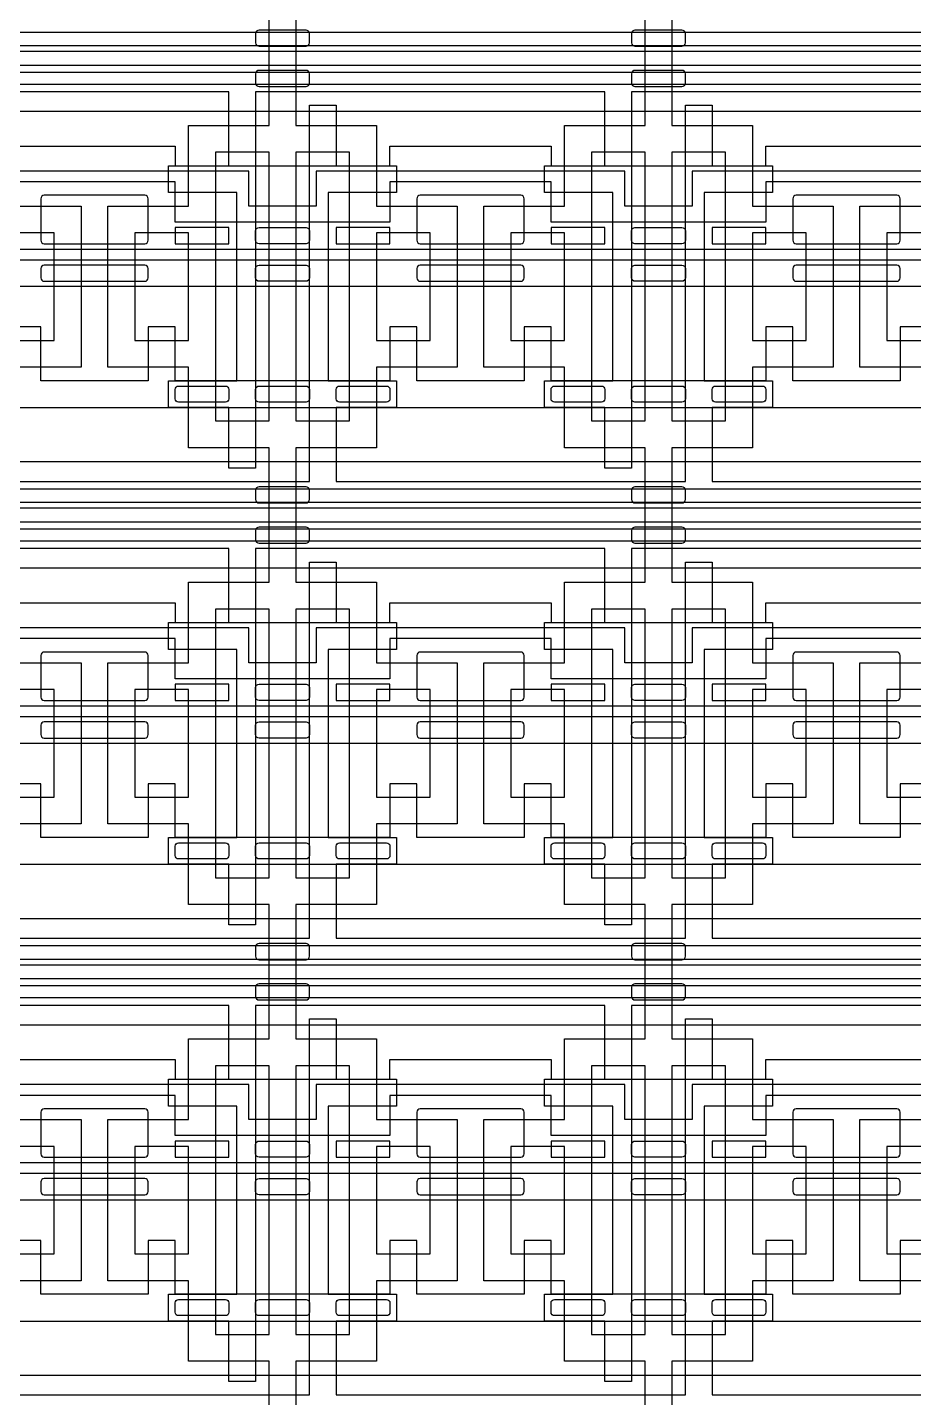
# Model space of a CAD drawing. Extents: x 0 to 194465, y -118660 to 40475.
# Drawn here: x 21262 to 24562, y 13088 to 18188 of the extents above; entities that cross this region are included whole.
import ezdxf

# ---------------------------------------------------------------- set-up
doc = ezdxf.new("R2010")
doc.units = 13
for name, color, linetype in [('Control 1 - Push up', 6, 'Continuous'), ('Control 2 - Push down', 1, 'Continuous'), ('Flow', 5, 'Continuous')]:
    doc.layers.add(name, color=color, linetype=linetype)

msp = doc.modelspace()

# ---------------------------------------------------------------- linework, layer by layer
at = {"layer": 'Control 1 - Push up'}
for points in [[(18462.498876, 16773.1072), (41962.498876, 16773.1072), (41962.498876, 18270.606938), (18462.498876, 18270.606938)], [(18362.498876, 18170.606938), (41862.498876, 18170.606938)], [(18262.498876, 18120.606938), (41762.498876, 18120.606938), (41762.498876, 17223.1072), (18262.498876, 17223.1072)], [(18162.498876, 17323.106938), (41662.498876, 17323.1072), (41662.498876, 18020.606938), (18162.498876, 18020.606938)], [(18062.498876, 17363.106939), (41562.498876, 17363.107199), (41562.498876, 17976.067922), (18062.498876, 17976.067922)], [(17962.498876, 17876.067922), (41462.498876, 17876.067922)], [(21212.498876, 17746.1072), (21812.498876, 17746.1072), (21812.498876, 17673.1072), (22612.498876, 17673.1072), (22612.498876, 17746.1072), (23212.498876, 17746.1072), (23212.498876, 17673.1072), (24012.498876, 17673.1072), (24012.498876, 17746.1072), (24612.498876, 17746.1072), (24612.498876, 17673.1072), (25412.498876, 17673.1072), (25412.498876, 17746.1072), (26012.498876, 17746.1072), (26012.498876, 17673.1072), (26812.498876, 17673.1072), (26812.498876, 17746.1072), (27412.498876, 17746.1072), (27412.498876, 17673.1072), (28212.498876, 17673.1072)], [(27687.498876, 17653.1072), (26537.498876, 17653.1072), (26537.498876, 17523.1072), (26287.498876, 17523.1072), (26287.498876, 17653.1072), (25137.498876, 17653.1072), (25137.498876, 17523.1072), (24887.498876, 17523.1072), (24887.498876, 17653.1072), (23737.498876, 17653.1072), (23737.498876, 17523.1072), (23487.498876, 17523.1072), (23487.498876, 17653.1072), (22337.498876, 17653.1072), (22337.498876, 17523.1072), (22087.498876, 17523.1072), (22087.498876, 17653.1072), (20937.498876, 17653.1072)], [(28212.498876, 17463.1072), (27412.498876, 17463.1072), (27412.498876, 17613.1072), (26812.498876, 17613.1072), (26812.498876, 17463.1072), (26012.498876, 17463.1072), (26012.498876, 17613.1072), (25412.498876, 17613.1072), (25412.498876, 17463.1072), (24612.498876, 17463.1072), (24612.498876, 17613.1072), (24012.498876, 17613.1072), (24012.498876, 17463.1072), (23212.498876, 17463.1072), (23212.498876, 17613.1072), (22612.498876, 17613.1072), (22612.498876, 17463.1072), (21812.498876, 17463.1072), (21812.498876, 17613.1072), (21212.498876, 17613.1072)], [(24612.498876, 17073.1072), (24512.498876, 17073.1072), (24512.498876, 16873.1072), (24112.498876, 16873.1072), (24112.498876, 17073.1072), (24012.498876, 17073.1072), (24012.498876, 16873.1072), (23212.498876, 16873.1072), (23212.498876, 17073.1072), (23112.498876, 17073.1072), (23112.498876, 16873.1072), (22712.498876, 16873.1072), (22712.498876, 17073.1072), (22612.498876, 17073.1072), (22612.498876, 16873.1072), (21812.498876, 16873.1072), (21812.498876, 17073.1072), (21712.498876, 17073.1072), (21712.498876, 16873.1072), (21312.498876, 16873.1072), (21312.498876, 17073.1072), (21212.498876, 17073.1072)], [(18462.498876, 15073.1072), (41962.498876, 15073.1072), (41962.498876, 16570.606938), (18462.498876, 16570.606938)], [(18362.498876, 16470.606938), (41862.498876, 16470.606938)], [(18262.498876, 16420.606938), (41762.498876, 16420.606938), (41762.498876, 15523.1072), (18262.498876, 15523.1072)], [(18162.498876, 15623.106938), (41662.498876, 15623.1072), (41662.498876, 16320.606938), (18162.498876, 16320.606938)], [(18062.498876, 15663.106939), (41562.498876, 15663.107199), (41562.498876, 16276.067922), (18062.498876, 16276.067922)], [(17962.498876, 16176.067922), (41462.498876, 16176.067922)], [(21212.498876, 16046.1072), (21812.498876, 16046.1072), (21812.498876, 15973.1072), (22612.498876, 15973.1072), (22612.498876, 16046.1072), (23212.498876, 16046.1072), (23212.498876, 15973.1072), (24012.498876, 15973.1072), (24012.498876, 16046.1072), (24612.498876, 16046.1072), (24612.498876, 15973.1072), (25412.498876, 15973.1072), (25412.498876, 16046.1072), (26012.498876, 16046.1072), (26012.498876, 15973.1072), (26812.498876, 15973.1072), (26812.498876, 16046.1072), (27412.498876, 16046.1072), (27412.498876, 15973.1072), (28212.498876, 15973.1072)], [(27687.498876, 15953.1072), (26537.498876, 15953.1072), (26537.498876, 15823.1072), (26287.498876, 15823.1072), (26287.498876, 15953.1072), (25137.498876, 15953.1072), (25137.498876, 15823.1072), (24887.498876, 15823.1072), (24887.498876, 15953.1072), (23737.498876, 15953.1072), (23737.498876, 15823.1072), (23487.498876, 15823.1072), (23487.498876, 15953.1072), (22337.498876, 15953.1072), (22337.498876, 15823.1072), (22087.498876, 15823.1072), (22087.498876, 15953.1072), (20937.498876, 15953.1072)], [(28212.498876, 15763.1072), (27412.498876, 15763.1072), (27412.498876, 15913.1072), (26812.498876, 15913.1072), (26812.498876, 15763.1072), (26012.498876, 15763.1072), (26012.498876, 15913.1072), (25412.498876, 15913.1072), (25412.498876, 15763.1072), (24612.498876, 15763.1072), (24612.498876, 15913.1072), (24012.498876, 15913.1072), (24012.498876, 15763.1072), (23212.498876, 15763.1072), (23212.498876, 15913.1072), (22612.498876, 15913.1072), (22612.498876, 15763.1072), (21812.498876, 15763.1072), (21812.498876, 15913.1072), (21212.498876, 15913.1072)], [(24612.498876, 15373.1072), (24512.498876, 15373.1072), (24512.498876, 15173.1072), (24112.498876, 15173.1072), (24112.498876, 15373.1072), (24012.498876, 15373.1072), (24012.498876, 15173.1072), (23212.498876, 15173.1072), (23212.498876, 15373.1072), (23112.498876, 15373.1072), (23112.498876, 15173.1072), (22712.498876, 15173.1072), (22712.498876, 15373.1072), (22612.498876, 15373.1072), (22612.498876, 15173.1072), (21812.498876, 15173.1072), (21812.498876, 15373.1072), (21712.498876, 15373.1072), (21712.498876, 15173.1072), (21312.498876, 15173.1072), (21312.498876, 15373.1072), (21212.498876, 15373.1072)], [(18462.498876, 13373.1072), (41962.498876, 13373.1072), (41962.498876, 14870.606938), (18462.498876, 14870.606938)], [(18362.498876, 14770.606938), (41862.498876, 14770.606938)], [(18262.498876, 14720.606938), (41762.498876, 14720.606938), (41762.498876, 13823.1072), (18262.498876, 13823.1072)], [(18162.498876, 13923.106938), (41662.498876, 13923.1072), (41662.498876, 14620.606938), (18162.498876, 14620.606938)], [(18062.498876, 13963.106939), (41562.498876, 13963.107199), (41562.498876, 14576.067922), (18062.498876, 14576.067922)], [(17962.498876, 14476.067922), (41462.498876, 14476.067922)], [(21212.498876, 14346.1072), (21812.498876, 14346.1072), (21812.498876, 14273.1072), (22612.498876, 14273.1072), (22612.498876, 14346.1072), (23212.498876, 14346.1072), (23212.498876, 14273.1072), (24012.498876, 14273.1072), (24012.498876, 14346.1072), (24612.498876, 14346.1072), (24612.498876, 14273.1072), (25412.498876, 14273.1072), (25412.498876, 14346.1072), (26012.498876, 14346.1072), (26012.498876, 14273.1072), (26812.498876, 14273.1072), (26812.498876, 14346.1072), (27412.498876, 14346.1072), (27412.498876, 14273.1072), (28212.498876, 14273.1072)], [(27687.498876, 14253.1072), (26537.498876, 14253.1072), (26537.498876, 14123.1072), (26287.498876, 14123.1072), (26287.498876, 14253.1072), (25137.498876, 14253.1072), (25137.498876, 14123.1072), (24887.498876, 14123.1072), (24887.498876, 14253.1072), (23737.498876, 14253.1072), (23737.498876, 14123.1072), (23487.498876, 14123.1072), (23487.498876, 14253.1072), (22337.498876, 14253.1072), (22337.498876, 14123.1072), (22087.498876, 14123.1072), (22087.498876, 14253.1072), (20937.498876, 14253.1072)], [(28212.498876, 14063.1072), (27412.498876, 14063.1072), (27412.498876, 14213.1072), (26812.498876, 14213.1072), (26812.498876, 14063.1072), (26012.498876, 14063.1072), (26012.498876, 14213.1072), (25412.498876, 14213.1072), (25412.498876, 14063.1072), (24612.498876, 14063.1072), (24612.498876, 14213.1072), (24012.498876, 14213.1072), (24012.498876, 14063.1072), (23212.498876, 14063.1072), (23212.498876, 14213.1072), (22612.498876, 14213.1072), (22612.498876, 14063.1072), (21812.498876, 14063.1072), (21812.498876, 14213.1072), (21212.498876, 14213.1072)], [(24612.498876, 13673.1072), (24512.498876, 13673.1072), (24512.498876, 13473.1072), (24112.498876, 13473.1072), (24112.498876, 13673.1072), (24012.498876, 13673.1072), (24012.498876, 13473.1072), (23212.498876, 13473.1072), (23212.498876, 13673.1072), (23112.498876, 13673.1072), (23112.498876, 13473.1072), (22712.498876, 13473.1072), (22712.498876, 13673.1072), (22612.498876, 13673.1072), (22612.498876, 13473.1072), (21812.498876, 13473.1072), (21812.498876, 13673.1072), (21712.498876, 13673.1072), (21712.498876, 13473.1072), (21312.498876, 13473.1072), (21312.498876, 13673.1072), (21212.498876, 13673.1072)], [(18462.498876, 11673.1072), (41962.498876, 11673.1072), (41962.498876, 13170.606938), (18462.498876, 13170.606938)]]:
    msp.add_lwpolyline(points, dxfattribs=at)
for points in [[(21712.498876, 17550.6072, 0.414214), (21699.998876, 17563.1072), (21324.998876, 17563.1072, 0.414214), (21312.498876, 17550.6072), (21312.498876, 17395.6072, 0.414214), (21324.998876, 17383.1072), (21699.998876, 17383.1072, 0.414214), (21712.498876, 17395.6072)], [(23112.498876, 17550.6072, 0.414214), (23099.998876, 17563.1072), (22724.998876, 17563.1072, 0.414214), (22712.498876, 17550.6072), (22712.498876, 17395.6072, 0.414214), (22724.998876, 17383.1072), (23099.998876, 17383.1072, 0.414214), (23112.498876, 17395.6072)], [(24512.498876, 17550.6072, 0.414214), (24499.998876, 17563.1072), (24124.998876, 17563.1072, 0.414214), (24112.498876, 17550.6072), (24112.498876, 17395.6072, 0.414214), (24124.998876, 17383.1072), (24499.998876, 17383.1072, 0.414214), (24512.498876, 17395.6072)], [(22124.998876, 17383.1072, -0.414214), (22112.498876, 17395.6072), (22112.498876, 17430.6072, -0.414214), (22124.998876, 17443.1072), (22299.998876, 17443.1072, -0.414214), (22312.498876, 17430.6072), (22312.498876, 17395.6072, -0.414214), (22299.998876, 17383.1072)], [(23524.998876, 17383.1072, -0.414214), (23512.498876, 17395.6072), (23512.498876, 17430.6072, -0.414214), (23524.998876, 17443.1072), (23699.998876, 17443.1072, -0.414214), (23712.498876, 17430.6072), (23712.498876, 17395.6072, -0.414214), (23699.998876, 17383.1072)], [(21324.998876, 17243.1072), (21699.998876, 17243.1072, 0.414214), (21712.498876, 17255.6072), (21712.498876, 17290.6072, 0.414214), (21699.998876, 17303.1072), (21324.998876, 17303.1072, 0.414214), (21312.498876, 17290.6072), (21312.498876, 17255.6072, 0.414214)], [(22124.998876, 17243.1072, -0.414214), (22112.498876, 17255.6072), (22112.498876, 17290.6072, -0.414214), (22124.998876, 17303.1072), (22299.998876, 17303.1072, -0.414214), (22312.498876, 17290.6072), (22312.498876, 17255.6072, -0.414214), (22299.998876, 17243.1072)], [(22724.998876, 17243.1072), (23099.998876, 17243.1072, 0.414214), (23112.498876, 17255.6072), (23112.498876, 17290.6072, 0.414214), (23099.998876, 17303.1072), (22724.998876, 17303.1072, 0.414214), (22712.498876, 17290.6072), (22712.498876, 17255.6072, 0.414214)], [(23524.998876, 17243.1072, -0.414214), (23512.498876, 17255.6072), (23512.498876, 17290.6072, -0.414214), (23524.998876, 17303.1072), (23699.998876, 17303.1072, -0.414214), (23712.498876, 17290.6072), (23712.498876, 17255.6072, -0.414214), (23699.998876, 17243.1072)], [(24124.998876, 17243.1072), (24499.998876, 17243.1072, 0.414214), (24512.498876, 17255.6072), (24512.498876, 17290.6072, 0.414214), (24499.998876, 17303.1072), (24124.998876, 17303.1072, 0.414214), (24112.498876, 17290.6072), (24112.498876, 17255.6072, 0.414214)], [(21824.998876, 16793.1072, -0.414214), (21812.498876, 16805.6072), (21812.498876, 16840.6072, -0.414214), (21824.998876, 16853.1072), (21999.998876, 16853.1072, -0.414214), (22012.498876, 16840.6072), (22012.498876, 16805.6072, -0.414214), (21999.998876, 16793.1072)], [(22124.998876, 16793.1072, -0.414214), (22112.498876, 16805.6072), (22112.498876, 16840.6072, -0.414214), (22124.998876, 16853.1072), (22299.998876, 16853.1072, -0.414214), (22312.498876, 16840.6072), (22312.498876, 16805.6072, -0.414214), (22299.998876, 16793.1072)], [(22424.998876, 16793.1072, -0.414214), (22412.498876, 16805.6072), (22412.498876, 16840.6072, -0.414214), (22424.998876, 16853.1072), (22599.998876, 16853.1072, -0.414214), (22612.498876, 16840.6072), (22612.498876, 16805.6072, -0.414214), (22599.998876, 16793.1072)], [(23224.998876, 16793.1072, -0.414214), (23212.498876, 16805.6072), (23212.498876, 16840.6072, -0.414214), (23224.998876, 16853.1072), (23399.998876, 16853.1072, -0.414214), (23412.498876, 16840.6072), (23412.498876, 16805.6072, -0.414214), (23399.998876, 16793.1072)], [(23524.998876, 16793.1072, -0.414214), (23512.498876, 16805.6072), (23512.498876, 16840.6072, -0.414214), (23524.998876, 16853.1072), (23699.998876, 16853.1072, -0.414214), (23712.498876, 16840.6072), (23712.498876, 16805.6072, -0.414214), (23699.998876, 16793.1072)], [(23824.998876, 16793.1072, -0.414214), (23812.498876, 16805.6072), (23812.498876, 16840.6072, -0.414214), (23824.998876, 16853.1072), (23999.998876, 16853.1072, -0.414214), (24012.498876, 16840.6072), (24012.498876, 16805.6072, -0.414214), (23999.998876, 16793.1072)], [(21712.498876, 15850.6072, 0.414214), (21699.998876, 15863.1072), (21324.998876, 15863.1072, 0.414214), (21312.498876, 15850.6072), (21312.498876, 15695.6072, 0.414214), (21324.998876, 15683.1072), (21699.998876, 15683.1072, 0.414214), (21712.498876, 15695.6072)], [(23112.498876, 15850.6072, 0.414214), (23099.998876, 15863.1072), (22724.998876, 15863.1072, 0.414214), (22712.498876, 15850.6072), (22712.498876, 15695.6072, 0.414214), (22724.998876, 15683.1072), (23099.998876, 15683.1072, 0.414214), (23112.498876, 15695.6072)], [(24512.498876, 15850.6072, 0.414214), (24499.998876, 15863.1072), (24124.998876, 15863.1072, 0.414214), (24112.498876, 15850.6072), (24112.498876, 15695.6072, 0.414214), (24124.998876, 15683.1072), (24499.998876, 15683.1072, 0.414214), (24512.498876, 15695.6072)], [(22124.998876, 15683.1072, -0.414214), (22112.498876, 15695.6072), (22112.498876, 15730.6072, -0.414214), (22124.998876, 15743.1072), (22299.998876, 15743.1072, -0.414214), (22312.498876, 15730.6072), (22312.498876, 15695.6072, -0.414214), (22299.998876, 15683.1072)], [(23524.998876, 15683.1072, -0.414214), (23512.498876, 15695.6072), (23512.498876, 15730.6072, -0.414214), (23524.998876, 15743.1072), (23699.998876, 15743.1072, -0.414214), (23712.498876, 15730.6072), (23712.498876, 15695.6072, -0.414214), (23699.998876, 15683.1072)], [(21324.998876, 15543.1072), (21699.998876, 15543.1072, 0.414214), (21712.498876, 15555.6072), (21712.498876, 15590.6072, 0.414214), (21699.998876, 15603.1072), (21324.998876, 15603.1072, 0.414214), (21312.498876, 15590.6072), (21312.498876, 15555.6072, 0.414214)], [(22124.998876, 15543.1072, -0.414214), (22112.498876, 15555.6072), (22112.498876, 15590.6072, -0.414214), (22124.998876, 15603.1072), (22299.998876, 15603.1072, -0.414214), (22312.498876, 15590.6072), (22312.498876, 15555.6072, -0.414214), (22299.998876, 15543.1072)], [(22724.998876, 15543.1072), (23099.998876, 15543.1072, 0.414214), (23112.498876, 15555.6072), (23112.498876, 15590.6072, 0.414214), (23099.998876, 15603.1072), (22724.998876, 15603.1072, 0.414214), (22712.498876, 15590.6072), (22712.498876, 15555.6072, 0.414214)], [(23524.998876, 15543.1072, -0.414214), (23512.498876, 15555.6072), (23512.498876, 15590.6072, -0.414214), (23524.998876, 15603.1072), (23699.998876, 15603.1072, -0.414214), (23712.498876, 15590.6072), (23712.498876, 15555.6072, -0.414214), (23699.998876, 15543.1072)], [(24124.998876, 15543.1072), (24499.998876, 15543.1072, 0.414214), (24512.498876, 15555.6072), (24512.498876, 15590.6072, 0.414214), (24499.998876, 15603.1072), (24124.998876, 15603.1072, 0.414214), (24112.498876, 15590.6072), (24112.498876, 15555.6072, 0.414214)], [(21824.998876, 15093.1072, -0.414214), (21812.498876, 15105.6072), (21812.498876, 15140.6072, -0.414214), (21824.998876, 15153.1072), (21999.998876, 15153.1072, -0.414214), (22012.498876, 15140.6072), (22012.498876, 15105.6072, -0.414214), (21999.998876, 15093.1072)], [(22124.998876, 15093.1072, -0.414214), (22112.498876, 15105.6072), (22112.498876, 15140.6072, -0.414214), (22124.998876, 15153.1072), (22299.998876, 15153.1072, -0.414214), (22312.498876, 15140.6072), (22312.498876, 15105.6072, -0.414214), (22299.998876, 15093.1072)], [(22424.998876, 15093.1072, -0.414214), (22412.498876, 15105.6072), (22412.498876, 15140.6072, -0.414214), (22424.998876, 15153.1072), (22599.998876, 15153.1072, -0.414214), (22612.498876, 15140.6072), (22612.498876, 15105.6072, -0.414214), (22599.998876, 15093.1072)], [(23224.998876, 15093.1072, -0.414214), (23212.498876, 15105.6072), (23212.498876, 15140.6072, -0.414214), (23224.998876, 15153.1072), (23399.998876, 15153.1072, -0.414214), (23412.498876, 15140.6072), (23412.498876, 15105.6072, -0.414214), (23399.998876, 15093.1072)], [(23524.998876, 15093.1072, -0.414214), (23512.498876, 15105.6072), (23512.498876, 15140.6072, -0.414214), (23524.998876, 15153.1072), (23699.998876, 15153.1072, -0.414214), (23712.498876, 15140.6072), (23712.498876, 15105.6072, -0.414214), (23699.998876, 15093.1072)], [(23824.998876, 15093.1072, -0.414214), (23812.498876, 15105.6072), (23812.498876, 15140.6072, -0.414214), (23824.998876, 15153.1072), (23999.998876, 15153.1072, -0.414214), (24012.498876, 15140.6072), (24012.498876, 15105.6072, -0.414214), (23999.998876, 15093.1072)], [(21712.498876, 14150.6072, 0.414214), (21699.998876, 14163.1072), (21324.998876, 14163.1072, 0.414214), (21312.498876, 14150.6072), (21312.498876, 13995.6072, 0.414214), (21324.998876, 13983.1072), (21699.998876, 13983.1072, 0.414214), (21712.498876, 13995.6072)], [(23112.498876, 14150.6072, 0.414214), (23099.998876, 14163.1072), (22724.998876, 14163.1072, 0.414214), (22712.498876, 14150.6072), (22712.498876, 13995.6072, 0.414214), (22724.998876, 13983.1072), (23099.998876, 13983.1072, 0.414214), (23112.498876, 13995.6072)], [(24512.498876, 14150.6072, 0.414214), (24499.998876, 14163.1072), (24124.998876, 14163.1072, 0.414214), (24112.498876, 14150.6072), (24112.498876, 13995.6072, 0.414214), (24124.998876, 13983.1072), (24499.998876, 13983.1072, 0.414214), (24512.498876, 13995.6072)], [(22124.998876, 13983.1072, -0.414214), (22112.498876, 13995.6072), (22112.498876, 14030.6072, -0.414214), (22124.998876, 14043.1072), (22299.998876, 14043.1072, -0.414214), (22312.498876, 14030.6072), (22312.498876, 13995.6072, -0.414214), (22299.998876, 13983.1072)], [(23524.998876, 13983.1072, -0.414214), (23512.498876, 13995.6072), (23512.498876, 14030.6072, -0.414214), (23524.998876, 14043.1072), (23699.998876, 14043.1072, -0.414214), (23712.498876, 14030.6072), (23712.498876, 13995.6072, -0.414214), (23699.998876, 13983.1072)], [(21324.998876, 13843.1072), (21699.998876, 13843.1072, 0.414214), (21712.498876, 13855.6072), (21712.498876, 13890.6072, 0.414214), (21699.998876, 13903.1072), (21324.998876, 13903.1072, 0.414214), (21312.498876, 13890.6072), (21312.498876, 13855.6072, 0.414214)], [(22124.998876, 13843.1072, -0.414214), (22112.498876, 13855.6072), (22112.498876, 13890.6072, -0.414214), (22124.998876, 13903.1072), (22299.998876, 13903.1072, -0.414214), (22312.498876, 13890.6072), (22312.498876, 13855.6072, -0.414214), (22299.998876, 13843.1072)], [(22724.998876, 13843.1072), (23099.998876, 13843.1072, 0.414214), (23112.498876, 13855.6072), (23112.498876, 13890.6072, 0.414214), (23099.998876, 13903.1072), (22724.998876, 13903.1072, 0.414214), (22712.498876, 13890.6072), (22712.498876, 13855.6072, 0.414214)], [(23524.998876, 13843.1072, -0.414214), (23512.498876, 13855.6072), (23512.498876, 13890.6072, -0.414214), (23524.998876, 13903.1072), (23699.998876, 13903.1072, -0.414214), (23712.498876, 13890.6072), (23712.498876, 13855.6072, -0.414214), (23699.998876, 13843.1072)], [(24124.998876, 13843.1072), (24499.998876, 13843.1072, 0.414214), (24512.498876, 13855.6072), (24512.498876, 13890.6072, 0.414214), (24499.998876, 13903.1072), (24124.998876, 13903.1072, 0.414214), (24112.498876, 13890.6072), (24112.498876, 13855.6072, 0.414214)], [(21824.998876, 13393.1072, -0.414214), (21812.498876, 13405.6072), (21812.498876, 13440.6072, -0.414214), (21824.998876, 13453.1072), (21999.998876, 13453.1072, -0.414214), (22012.498876, 13440.6072), (22012.498876, 13405.6072, -0.414214), (21999.998876, 13393.1072)], [(22124.998876, 13393.1072, -0.414214), (22112.498876, 13405.6072), (22112.498876, 13440.6072, -0.414214), (22124.998876, 13453.1072), (22299.998876, 13453.1072, -0.414214), (22312.498876, 13440.6072), (22312.498876, 13405.6072, -0.414214), (22299.998876, 13393.1072)], [(22424.998876, 13393.1072, -0.414214), (22412.498876, 13405.6072), (22412.498876, 13440.6072, -0.414214), (22424.998876, 13453.1072), (22599.998876, 13453.1072, -0.414214), (22612.498876, 13440.6072), (22612.498876, 13405.6072, -0.414214), (22599.998876, 13393.1072)], [(23224.998876, 13393.1072, -0.414214), (23212.498876, 13405.6072), (23212.498876, 13440.6072, -0.414214), (23224.998876, 13453.1072), (23399.998876, 13453.1072, -0.414214), (23412.498876, 13440.6072), (23412.498876, 13405.6072, -0.414214), (23399.998876, 13393.1072)], [(23524.998876, 13393.1072, -0.414214), (23512.498876, 13405.6072), (23512.498876, 13440.6072, -0.414214), (23524.998876, 13453.1072), (23699.998876, 13453.1072, -0.414214), (23712.498876, 13440.6072), (23712.498876, 13405.6072, -0.414214), (23699.998876, 13393.1072)], [(23824.998876, 13393.1072, -0.414214), (23812.498876, 13405.6072), (23812.498876, 13440.6072, -0.414214), (23824.998876, 13453.1072), (23999.998876, 13453.1072, -0.414214), (24012.498876, 13440.6072), (24012.498876, 13405.6072, -0.414214), (23999.998876, 13393.1072)]]:
    msp.add_lwpolyline(points, format="xyb", close=True, dxfattribs=at)
for points in [[(22012.498876, 17443.1072), (21812.498876, 17443.1072), (21812.498876, 17383.1072), (22012.498876, 17383.1072)], [(22612.498876, 17443.1072), (22412.498876, 17443.1072), (22412.498876, 17383.1072), (22612.498876, 17383.1072)], [(23412.498876, 17443.1072), (23212.498876, 17443.1072), (23212.498876, 17383.1072), (23412.498876, 17383.1072)], [(24012.498876, 17443.1072), (23812.498876, 17443.1072), (23812.498876, 17383.1072), (24012.498876, 17383.1072)], [(22012.498876, 15743.1072), (21812.498876, 15743.1072), (21812.498876, 15683.1072), (22012.498876, 15683.1072)], [(22612.498876, 15743.1072), (22412.498876, 15743.1072), (22412.498876, 15683.1072), (22612.498876, 15683.1072)], [(23412.498876, 15743.1072), (23212.498876, 15743.1072), (23212.498876, 15683.1072), (23412.498876, 15683.1072)], [(24012.498876, 15743.1072), (23812.498876, 15743.1072), (23812.498876, 15683.1072), (24012.498876, 15683.1072)], [(22012.498876, 14043.1072), (21812.498876, 14043.1072), (21812.498876, 13983.1072), (22012.498876, 13983.1072)], [(22612.498876, 14043.1072), (22412.498876, 14043.1072), (22412.498876, 13983.1072), (22612.498876, 13983.1072)], [(23412.498876, 14043.1072), (23212.498876, 14043.1072), (23212.498876, 13983.1072), (23412.498876, 13983.1072)], [(24012.498876, 14043.1072), (23812.498876, 14043.1072), (23812.498876, 13983.1072), (24012.498876, 13983.1072)]]:
    msp.add_lwpolyline(points, close=True, dxfattribs=at)
at = {"layer": 'Control 2 - Push down'}
for points in [[(22299.998876, 18178.1072), (22124.998876, 18178.1072, 0.414214), (22112.498876, 18165.6072), (22112.498876, 18130.6072, 0.414214), (22124.998876, 18118.1072), (22299.998876, 18118.1072, 0.414214), (22312.498876, 18130.6072), (22312.498876, 18165.6072, 0.414214)], [(23699.998876, 18178.1072), (23524.998876, 18178.1072, 0.414214), (23512.498876, 18165.6072), (23512.498876, 18130.6072, 0.414214), (23524.998876, 18118.1072), (23699.998876, 18118.1072, 0.414214), (23712.498876, 18130.6072), (23712.498876, 18165.6072, 0.414214)], [(22299.998876, 18028.1072), (22124.998876, 18028.1072, 0.414214), (22112.498876, 18015.6072), (22112.498876, 17980.6072, 0.414214), (22124.998876, 17968.1072), (22299.998876, 17968.1072, 0.414214), (22312.498876, 17980.6072), (22312.498876, 18015.6072, 0.414214)], [(23699.998876, 18028.1072), (23524.998876, 18028.1072, 0.414214), (23512.498876, 18015.6072), (23512.498876, 17980.6072, 0.414214), (23524.998876, 17968.1072), (23699.998876, 17968.1072, 0.414214), (23712.498876, 17980.6072), (23712.498876, 18015.6072, 0.414214)], [(22299.998876, 16478.1072), (22124.998876, 16478.1072, 0.414214), (22112.498876, 16465.6072), (22112.498876, 16430.6072, 0.414214), (22124.998876, 16418.1072), (22299.998876, 16418.1072, 0.414214), (22312.498876, 16430.6072), (22312.498876, 16465.6072, 0.414214)], [(23699.998876, 16478.1072), (23524.998876, 16478.1072, 0.414214), (23512.498876, 16465.6072), (23512.498876, 16430.6072, 0.414214), (23524.998876, 16418.1072), (23699.998876, 16418.1072, 0.414214), (23712.498876, 16430.6072), (23712.498876, 16465.6072, 0.414214)], [(22299.998876, 16328.1072), (22124.998876, 16328.1072, 0.414214), (22112.498876, 16315.6072), (22112.498876, 16280.6072, 0.414214), (22124.998876, 16268.1072), (22299.998876, 16268.1072, 0.414214), (22312.498876, 16280.6072), (22312.498876, 16315.6072, 0.414214)], [(23699.998876, 16328.1072), (23524.998876, 16328.1072, 0.414214), (23512.498876, 16315.6072), (23512.498876, 16280.6072, 0.414214), (23524.998876, 16268.1072), (23699.998876, 16268.1072, 0.414214), (23712.498876, 16280.6072), (23712.498876, 16315.6072, 0.414214)], [(22299.998876, 14778.1072), (22124.998876, 14778.1072, 0.414214), (22112.498876, 14765.6072), (22112.498876, 14730.6072, 0.414214), (22124.998876, 14718.1072), (22299.998876, 14718.1072, 0.414214), (22312.498876, 14730.6072), (22312.498876, 14765.6072, 0.414214)], [(23699.998876, 14778.1072), (23524.998876, 14778.1072, 0.414214), (23512.498876, 14765.6072), (23512.498876, 14730.6072, 0.414214), (23524.998876, 14718.1072), (23699.998876, 14718.1072, 0.414214), (23712.498876, 14730.6072), (23712.498876, 14765.6072, 0.414214)], [(22299.998876, 14628.1072), (22124.998876, 14628.1072, 0.414214), (22112.498876, 14615.6072), (22112.498876, 14580.6072, 0.414214), (22124.998876, 14568.1072), (22299.998876, 14568.1072, 0.414214), (22312.498876, 14580.6072), (22312.498876, 14615.6072, 0.414214)], [(23699.998876, 14628.1072), (23524.998876, 14628.1072, 0.414214), (23512.498876, 14615.6072), (23512.498876, 14580.6072, 0.414214), (23524.998876, 14568.1072), (23699.998876, 14568.1072, 0.414214), (23712.498876, 14580.6072), (23712.498876, 14615.6072, 0.414214)]]:
    msp.add_lwpolyline(points, format="xyb", close=True, dxfattribs=at)
for points in [[(44962.498876, 18098.1072), (19512.498876, 18098.1072)], [(19212.498876, 18048.1072), (44962.498876, 18048.1072)], [(24812.498876, 17948.1072), (23512.498876, 17948.1072), (23512.498876, 16548.1072), (23412.498876, 16548.1072), (23412.498876, 16773.1072), (23187.498876, 16773.1072), (23187.498876, 16873.1072), (23442.498876, 16873.1072), (23442.498876, 17573.1072), (23187.498876, 17573.1072), (23187.498876, 17673.1072), (23412.498876, 17673.1072), (23412.498876, 17948.1072), (22112.498876, 17948.1072), (22112.498876, 16548.1072), (22012.498876, 16548.1072), (22012.498876, 16773.1072), (21787.498876, 16773.1072), (21787.498876, 16873.1072), (22042.498876, 16873.1072), (22042.498876, 17573.1072), (21787.498876, 17573.1072), (21787.498876, 17673.1072), (22012.498876, 17673.1072), (22012.498876, 17948.1072), (20712.498876, 17948.1072)], [(21012.498876, 16498.1072), (22312.498876, 16498.1072), (22312.498876, 17898.1072), (22412.498876, 17898.1072), (22412.498876, 17673.1072), (22637.498876, 17673.1072), (22637.498876, 17573.1072), (22382.498876, 17573.1072), (22382.498876, 16873.1072), (22637.498876, 16873.1072), (22637.498876, 16773.1072), (22412.498876, 16773.1072), (22412.498876, 16498.1072), (23712.498876, 16498.1072), (23712.498876, 17898.1072), (23812.498876, 17898.1072), (23812.498876, 17673.1072), (24037.498876, 17673.1072), (24037.498876, 17573.1072), (23782.498876, 17573.1072), (23782.498876, 16873.1072), (24037.498876, 16873.1072), (24037.498876, 16773.1072), (23812.498876, 16773.1072), (23812.498876, 16498.1072), (25112.498876, 16498.1072)], [(44962.498876, 16398.1072), (19512.498876, 16398.1072)], [(19212.498876, 16348.1072), (44962.498876, 16348.1072)], [(24812.498876, 16248.1072), (23512.498876, 16248.1072), (23512.498876, 14848.1072), (23412.498876, 14848.1072), (23412.498876, 15073.1072), (23187.498876, 15073.1072), (23187.498876, 15173.1072), (23442.498876, 15173.1072), (23442.498876, 15873.1072), (23187.498876, 15873.1072), (23187.498876, 15973.1072), (23412.498876, 15973.1072), (23412.498876, 16248.1072), (22112.498876, 16248.1072), (22112.498876, 14848.1072), (22012.498876, 14848.1072), (22012.498876, 15073.1072), (21787.498876, 15073.1072), (21787.498876, 15173.1072), (22042.498876, 15173.1072), (22042.498876, 15873.1072), (21787.498876, 15873.1072), (21787.498876, 15973.1072), (22012.498876, 15973.1072), (22012.498876, 16248.1072), (20712.498876, 16248.1072)], [(21012.498876, 14798.1072), (22312.498876, 14798.1072), (22312.498876, 16198.1072), (22412.498876, 16198.1072), (22412.498876, 15973.1072), (22637.498876, 15973.1072), (22637.498876, 15873.1072), (22382.498876, 15873.1072), (22382.498876, 15173.1072), (22637.498876, 15173.1072), (22637.498876, 15073.1072), (22412.498876, 15073.1072), (22412.498876, 14798.1072), (23712.498876, 14798.1072), (23712.498876, 16198.1072), (23812.498876, 16198.1072), (23812.498876, 15973.1072), (24037.498876, 15973.1072), (24037.498876, 15873.1072), (23782.498876, 15873.1072), (23782.498876, 15173.1072), (24037.498876, 15173.1072), (24037.498876, 15073.1072), (23812.498876, 15073.1072), (23812.498876, 14798.1072), (25112.498876, 14798.1072)], [(44962.498876, 14698.1072), (19512.498876, 14698.1072)], [(19212.498876, 14648.1072), (44962.498876, 14648.1072)], [(24812.498876, 14548.1072), (23512.498876, 14548.1072), (23512.498876, 13148.1072), (23412.498876, 13148.1072), (23412.498876, 13373.1072), (23187.498876, 13373.1072), (23187.498876, 13473.1072), (23442.498876, 13473.1072), (23442.498876, 14173.1072), (23187.498876, 14173.1072), (23187.498876, 14273.1072), (23412.498876, 14273.1072), (23412.498876, 14548.1072), (22112.498876, 14548.1072), (22112.498876, 13148.1072), (22012.498876, 13148.1072), (22012.498876, 13373.1072), (21787.498876, 13373.1072), (21787.498876, 13473.1072), (22042.498876, 13473.1072), (22042.498876, 14173.1072), (21787.498876, 14173.1072), (21787.498876, 14273.1072), (22012.498876, 14273.1072), (22012.498876, 14548.1072), (20712.498876, 14548.1072)], [(21012.498876, 13098.1072), (22312.498876, 13098.1072), (22312.498876, 14498.1072), (22412.498876, 14498.1072), (22412.498876, 14273.1072), (22637.498876, 14273.1072), (22637.498876, 14173.1072), (22382.498876, 14173.1072), (22382.498876, 13473.1072), (22637.498876, 13473.1072), (22637.498876, 13373.1072), (22412.498876, 13373.1072), (22412.498876, 13098.1072), (23712.498876, 13098.1072), (23712.498876, 14498.1072), (23812.498876, 14498.1072), (23812.498876, 14273.1072), (24037.498876, 14273.1072), (24037.498876, 14173.1072), (23782.498876, 14173.1072), (23782.498876, 13473.1072), (24037.498876, 13473.1072), (24037.498876, 13373.1072), (23812.498876, 13373.1072), (23812.498876, 13098.1072), (25112.498876, 13098.1072)]]:
    msp.add_lwpolyline(points, dxfattribs=at)
at = {"layer": 'Flow'}
for points in [[(22162.498876, 12973.1072), (22162.498876, 13223.1072), (21862.498876, 13223.1072), (21862.498876, 13523.1072), (21562.498876, 13523.1072), (21562.498876, 14123.1072), (21862.498876, 14123.1072), (21862.498876, 14423.1072), (22162.498876, 14423.1072), (22162.498876, 14673.1072), (22162.498876, 14923.1072), (21862.498876, 14923.1072), (21862.498876, 15223.1072), (21562.498876, 15223.1072), (21562.498876, 15823.1072), (21862.498876, 15823.1072), (21862.498876, 16123.1072), (22162.498876, 16123.1072), (22162.498876, 16373.1072), (22162.498876, 16623.1072), (21862.498876, 16623.1072), (21862.498876, 16923.1072), (21562.498876, 16923.1072), (21562.498876, 17523.1072), (21862.498876, 17523.1072), (21862.498876, 17823.1072), (22162.498876, 17823.1072), (22162.498876, 18073.1072), (22162.498876, 18323.1072)], [(22262.498876, 18323.1072), (22262.498876, 18073.1072), (22262.498876, 17823.1072), (22562.498876, 17823.1072), (22562.498876, 17523.1072), (22862.498876, 17523.1072), (22862.498876, 16923.1072), (22562.498876, 16923.1072), (22562.498876, 16623.1072), (22262.498876, 16623.1072), (22262.498876, 16373.1072), (22262.498876, 16123.1072), (22562.498876, 16123.1072), (22562.498876, 15823.1072), (22862.498876, 15823.1072), (22862.498876, 15223.1072), (22562.498876, 15223.1072), (22562.498876, 14923.1072), (22262.498876, 14923.1072), (22262.498876, 14673.1072), (22262.498876, 14423.1072), (22562.498876, 14423.1072), (22562.498876, 14123.1072), (22862.498876, 14123.1072), (22862.498876, 13523.1072), (22562.498876, 13523.1072), (22562.498876, 13223.1072), (22262.498876, 13223.1072), (22262.498876, 12973.1072)], [(23562.498876, 12973.1072), (23562.498876, 13223.1072), (23262.498876, 13223.1072), (23262.498876, 13523.1072), (22962.498876, 13523.1072), (22962.498876, 14123.1072), (23262.498876, 14123.1072), (23262.498876, 14423.1072), (23562.498876, 14423.1072), (23562.498876, 14673.1072), (23562.498876, 14923.1072), (23262.498876, 14923.1072), (23262.498876, 15223.1072), (22962.498876, 15223.1072), (22962.498876, 15823.1072), (23262.498876, 15823.1072), (23262.498876, 16123.1072), (23562.498876, 16123.1072), (23562.498876, 16373.1072), (23562.498876, 16623.1072), (23262.498876, 16623.1072), (23262.498876, 16923.1072), (22962.498876, 16923.1072), (22962.498876, 17523.1072), (23262.498876, 17523.1072), (23262.498876, 17823.1072), (23562.498876, 17823.1072), (23562.498876, 18073.1072), (23562.498876, 18323.1072)], [(23662.498876, 18323.1072), (23662.498876, 18073.1072), (23662.498876, 17823.1072), (23962.498876, 17823.1072), (23962.498876, 17523.1072), (24262.498876, 17523.1072), (24262.498876, 16923.1072), (23962.498876, 16923.1072), (23962.498876, 16623.1072), (23662.498876, 16623.1072), (23662.498876, 16373.1072), (23662.498876, 16123.1072), (23962.498876, 16123.1072), (23962.498876, 15823.1072), (24262.498876, 15823.1072), (24262.498876, 15223.1072), (23962.498876, 15223.1072), (23962.498876, 14923.1072), (23662.498876, 14923.1072), (23662.498876, 14673.1072), (23662.498876, 14423.1072), (23962.498876, 14423.1072), (23962.498876, 14123.1072), (24262.498876, 14123.1072), (24262.498876, 13523.1072), (23962.498876, 13523.1072), (23962.498876, 13223.1072), (23662.498876, 13223.1072), (23662.498876, 12973.1072)], [(21162.498876, 17523.1072), (21462.498876, 17523.1072), (21462.498876, 16923.1072), (21162.498876, 16923.1072)], [(24662.498876, 16923.1072), (24362.498876, 16923.1072), (24362.498876, 17523.1072), (24662.498876, 17523.1072)], [(21162.498876, 15823.1072), (21462.498876, 15823.1072), (21462.498876, 15223.1072), (21162.498876, 15223.1072)], [(24662.498876, 15223.1072), (24362.498876, 15223.1072), (24362.498876, 15823.1072), (24662.498876, 15823.1072)], [(21162.498876, 14123.1072), (21462.498876, 14123.1072), (21462.498876, 13523.1072), (21162.498876, 13523.1072)], [(24662.498876, 13523.1072), (24362.498876, 13523.1072), (24362.498876, 14123.1072), (24662.498876, 14123.1072)]]:
    msp.add_lwpolyline(points, dxfattribs=at)
for points in [[(22162.498876, 16723.1072), (22162.498876, 17723.1072), (21962.498876, 17723.1072), (21962.498876, 16723.1072)], [(22462.498876, 17723.1072), (22262.498876, 17723.1072), (22262.498876, 16723.1072), (22462.498876, 16723.1072)], [(23562.498876, 16723.1072), (23562.498876, 17723.1072), (23362.498876, 17723.1072), (23362.498876, 16723.1072)], [(23862.498876, 17723.1072), (23662.498876, 17723.1072), (23662.498876, 16723.1072), (23862.498876, 16723.1072)], [(21362.498876, 17423.1072), (21162.498876, 17423.1072), (21162.498876, 17023.1072), (21362.498876, 17023.1072)], [(21862.498876, 17023.1072), (21862.498876, 17423.1072), (21662.498876, 17423.1072), (21662.498876, 17023.1072)], [(22762.498876, 17423.1072), (22562.498876, 17423.1072), (22562.498876, 17023.1072), (22762.498876, 17023.1072)], [(23262.498876, 17023.1072), (23262.498876, 17423.1072), (23062.498876, 17423.1072), (23062.498876, 17023.1072)], [(24162.498876, 17423.1072), (23962.498876, 17423.1072), (23962.498876, 17023.1072), (24162.498876, 17023.1072)], [(24662.498876, 17023.1072), (24662.498876, 17423.1072), (24462.498876, 17423.1072), (24462.498876, 17023.1072)], [(22162.498876, 15023.1072), (22162.498876, 16023.1072), (21962.498876, 16023.1072), (21962.498876, 15023.1072)], [(22462.498876, 16023.1072), (22262.498876, 16023.1072), (22262.498876, 15023.1072), (22462.498876, 15023.1072)], [(23562.498876, 15023.1072), (23562.498876, 16023.1072), (23362.498876, 16023.1072), (23362.498876, 15023.1072)], [(23862.498876, 16023.1072), (23662.498876, 16023.1072), (23662.498876, 15023.1072), (23862.498876, 15023.1072)], [(21362.498876, 15723.1072), (21162.498876, 15723.1072), (21162.498876, 15323.1072), (21362.498876, 15323.1072)], [(21862.498876, 15323.1072), (21862.498876, 15723.1072), (21662.498876, 15723.1072), (21662.498876, 15323.1072)], [(22762.498876, 15723.1072), (22562.498876, 15723.1072), (22562.498876, 15323.1072), (22762.498876, 15323.1072)], [(23262.498876, 15323.1072), (23262.498876, 15723.1072), (23062.498876, 15723.1072), (23062.498876, 15323.1072)], [(24162.498876, 15723.1072), (23962.498876, 15723.1072), (23962.498876, 15323.1072), (24162.498876, 15323.1072)], [(24662.498876, 15323.1072), (24662.498876, 15723.1072), (24462.498876, 15723.1072), (24462.498876, 15323.1072)], [(22162.498876, 13323.1072), (22162.498876, 14323.1072), (21962.498876, 14323.1072), (21962.498876, 13323.1072)], [(22462.498876, 14323.1072), (22262.498876, 14323.1072), (22262.498876, 13323.1072), (22462.498876, 13323.1072)], [(23562.498876, 13323.1072), (23562.498876, 14323.1072), (23362.498876, 14323.1072), (23362.498876, 13323.1072)], [(23862.498876, 14323.1072), (23662.498876, 14323.1072), (23662.498876, 13323.1072), (23862.498876, 13323.1072)], [(21362.498876, 14023.1072), (21162.498876, 14023.1072), (21162.498876, 13623.1072), (21362.498876, 13623.1072)], [(21862.498876, 13623.1072), (21862.498876, 14023.1072), (21662.498876, 14023.1072), (21662.498876, 13623.1072)], [(22762.498876, 14023.1072), (22562.498876, 14023.1072), (22562.498876, 13623.1072), (22762.498876, 13623.1072)], [(23262.498876, 13623.1072), (23262.498876, 14023.1072), (23062.498876, 14023.1072), (23062.498876, 13623.1072)], [(24162.498876, 14023.1072), (23962.498876, 14023.1072), (23962.498876, 13623.1072), (24162.498876, 13623.1072)], [(24662.498876, 13623.1072), (24662.498876, 14023.1072), (24462.498876, 14023.1072), (24462.498876, 13623.1072)]]:
    msp.add_lwpolyline(points, close=True, dxfattribs=at)

doc.saveas('drawing.dxf')
